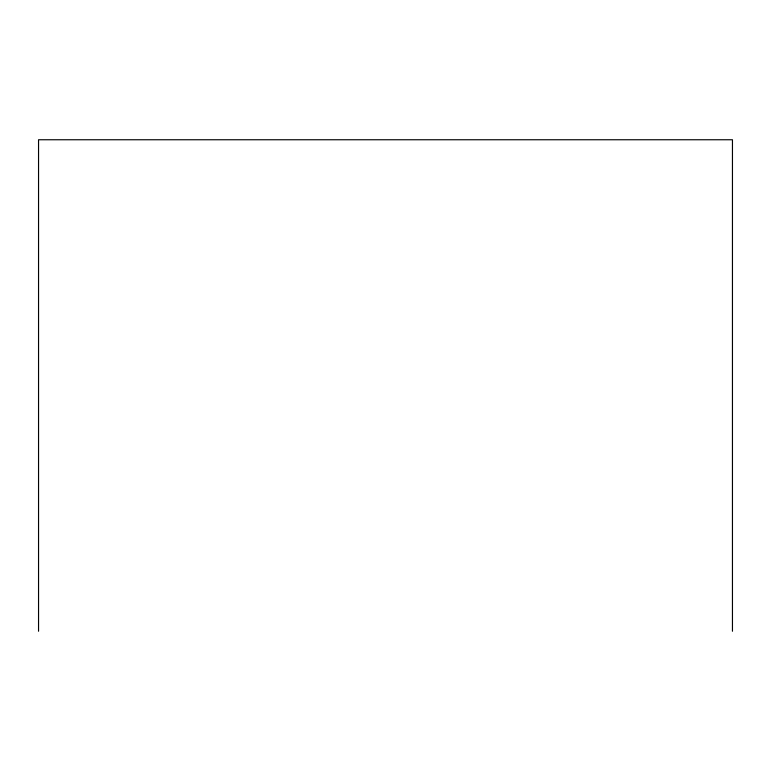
<?xml version="1.0" encoding="UTF-8"?>
<svg xmlns="http://www.w3.org/2000/svg" width="771" height="771" viewBox="0 0 771 771"><rect width="100%" height="100%" fill="white"/><g stroke="black" fill="none" stroke-linecap="round" stroke-linejoin="round"><path stroke-width="1.16" d="M732.45 631.247L732.45 139.753L38.55 139.753L38.55 631.247"/></g></svg>
